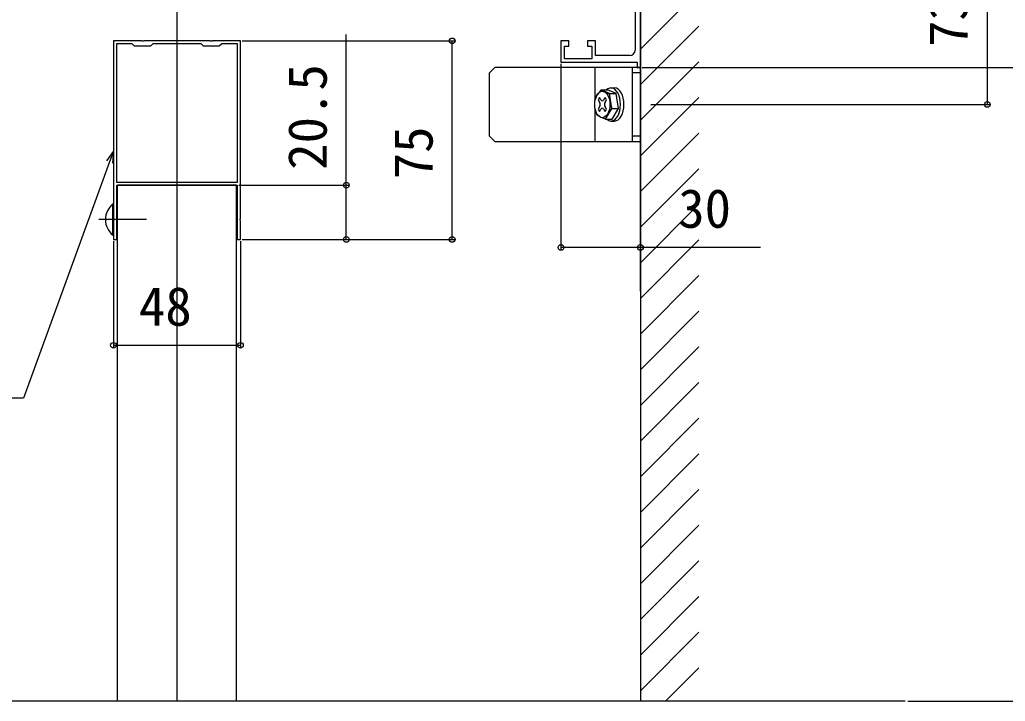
# Model space of a CAD drawing. Units: millimetres, scale not verified. Extents: x -875 to 875, y -1304 to 1297.
# Drawn here: x 304.5 to 677, y -1034.2 to -776.7 of the extents above; entities that cross this region are included whole.
import ezdxf
from ezdxf.enums import TextEntityAlignment as Align

# ---------------------------------------------------------------- set-up
doc = ezdxf.new("R2010")
doc.units = ezdxf.units.MM
doc.header["$LTSCALE"] = 8
for name, color, linetype in [('0-2_YKK_11', 7, 'Continuous'), ('0-3_YKK_12', 2, 'Continuous'), ('0-4_YKK_13', 4, 'Continuous'), ('0-5_YKK_D', 6, 'Continuous'), ('0-7_YSS_K', 3, 'Continuous')]:
    doc.layers.add(name, color=color, linetype=linetype)
doc.styles.add('ＭＳ ゴシック', font='')
doc.styles.get('ＭＳ ゴシック').set_extended_font_data('MS Gothic')

msp = doc.modelspace()

# ---------------------------------------------------------------- linework, layer by layer
at = {"layer": '0-2_YKK_11'}
for points in [[(539.062, -794.7), (539.062, -725.7), (537.062, -725.7), (537.062, -734.242), (537.182, -734.425), (537.182, -734.975), (537.062, -735.158), (537.062, -744.242), (537.182, -744.425), (537.182, -744.975), (537.062, -745.158), (537.062, -754.242), (537.182, -754.425), (537.182, -754.975), (537.062, -755.158), (537.062, -764.242), (537.182, -764.425), (537.182, -764.975), (537.062, -765.158), (537.062, -788.2)], [(535.062, -790.2), (522.062, -790.2), (522.062, -784.7), (519.062, -784.7), (519.062, -786.7), (520.762, -786.7), (520.762, -791.4), (510.362, -791.4), (510.362, -786.7), (512.062, -786.7), (512.062, -784.7), (509.062, -784.7), (509.062, -792.7), (537.862, -792.7), (537.862, -794.7), (539.062, -794.7)]]:
    msp.add_lwpolyline(points, dxfattribs=at)
for points in [[(339.944, -784.7), (339.944, -851.742), (340.064, -851.925), (340.064, -852.475), (339.944, -852.658), (339.944, -859.7), (341.244, -859.7), (341.244, -839.2), (386.644, -839.2), (386.644, -859.7), (387.944, -859.7), (387.944, -852.658), (387.824, -852.475), (387.824, -851.925), (387.944, -851.742), (387.944, -784.7), (377.402, -784.7), (377.219, -784.82), (376.669, -784.82), (376.486, -784.7), (351.402, -784.7), (351.219, -784.82), (350.669, -784.82), (350.486, -784.7)], [(341.044, -785.8), (341.044, -838.1), (386.844, -838.1), (386.844, -785.8), (380.844, -785.8), (379.944, -786.7), (373.944, -786.7), (373.044, -785.8), (354.844, -785.8), (353.944, -786.7), (347.944, -786.7), (347.044, -785.8)]]:
    msp.add_lwpolyline(points, close=True, dxfattribs=at)
msp.add_arc((535.062, -788.2), 2, 270.00001, 359.99999, dxfattribs=at)
at = {"layer": '0-3_YKK_12'}
for p, q in [((363.944, -751.601), (363.944, -1034.2)), ((341.444, -1034.2), (341.444, -839.2)), ((386.444, -839.2), (341.444, -839.2)), ((386.444, -1034.2), (386.444, -839.2)), ((352.444, -852.2), (334.445, -852.2))]:
    msp.add_line(p, q, dxfattribs=at)
msp.add_lwpolyline([(539.062, -879.2), (539.062, -861.154), (539.062, -668.1)], dxfattribs=at)
at = {"layer": '0-4_YKK_13'}
for p, q in [((484.02, -794.7), (482.02, -796.7)), ((482.02, -820.7), (482.02, -796.7)), ((521.978, -806.744), (521.978, -794.7)), ((536.062, -822.7), (536.062, -794.7)), ((539.062, -796.7), (536.062, -796.7)), ((527.401, -804.618), (524.181, -803.123)), ((524.181, -803.123), (526.675, -803.123)), ((529.894, -804.618), (526.675, -803.123)), ((527.946, -802.45), (529.252, -802.45)), ((523.647, -806.034), (523.14, -806.911)), ((523.14, -806.911), (523.667, -807.823)), ((524.173, -806.946), (523.647, -806.034)), ((525.712, -806.034), (525.186, -806.946)), ((525.692, -807.823), (526.219, -806.911)), ((526.219, -806.911), (525.712, -806.034)), ((528.264, -810.194), (527.401, -804.618)), ((527.401, -804.618), (529.894, -804.618)), ((530.757, -810.194), (529.894, -804.618)), ((521.978, -822.7), (521.978, -810.474)), ((523.667, -809.577), (523.14, -810.489)), ((523.14, -810.489), (523.647, -811.366)), ((523.647, -811.366), (524.173, -810.454)), ((525.186, -810.454), (525.712, -811.366)), ((526.219, -810.489), (525.692, -809.577)), ((525.712, -811.366), (526.219, -810.489)), ((525.907, -814.277), (528.264, -810.194)), ((528.264, -810.194), (530.757, -810.194)), ((528.4, -814.277), (530.757, -810.194)), ((528.4, -814.277), (530.757, -810.194)), ((525.907, -814.277), (528.4, -814.277)), ((527.946, -814.95), (529.252, -814.95)), ((482.02, -820.7), (484.02, -822.7)), ((484.02, -822.7), (539.062, -822.7)), ((539.062, -820.7), (536.062, -820.7)), ((339.696, -846.3), (339.944, -846.3)), ((339.696, -858.1), (339.696, -846.3)), ((339.944, -846.3), (339.944, -858.1))]:
    msp.add_line(p, q, dxfattribs=at)
for points in [[(539.062, -822.7), (539.062, -794.7), (484.02, -794.7)], [(524.181, -803.123), (522.638, -805.164), (521.824, -807.206)], [(524.181, -803.123), (525.427, -803.87), (527.401, -804.618), (527.468, -807.406), (528.264, -810.194), (526.721, -812.236), (525.907, -814.277)], [(525.907, -814.277), (523.932, -813.53), (522.687, -812.782), (521.891, -809.994), (521.824, -807.206)]]:
    msp.add_lwpolyline(points, dxfattribs=at)
msp.add_arc((344.644, -852.2), 7.7, 129.98312, 230.01688, dxfattribs=at)
msp.add_ellipse((524.68, -808.7), major_axis=(0, 5), ratio=0.57735, dxfattribs=at)
for centre, major_axis, start_param, end_param in [((527.946, -808.7), (0, 6.25), 0, 0.4684171), ((527.946, -808.7), (0, 6.25), 3.1415927, 6.2831853), ((529.252, -808.7), (0, 6.25), 3.1415927, 6.2831853), ((523.161, -808.7), (0, 1.24), 3.9269908, 5.4977871), ((524.68, -806.07), (0, 1.24), 2.3561945, 3.9269908), ((526.198, -808.7), (0, 1.24), 0.7853982, 2.3561945), ((524.68, -811.33), (0, 1.24), 5.4977871, 7.0685835), ((527.946, -808.7), (0, 6.25), 2.6731756, 3.1415927)]:
    msp.add_ellipse(centre, major_axis=major_axis, ratio=0.57735, start_param=start_param, end_param=end_param, dxfattribs=at)
at = {"layer": '0-5_YKK_D'}
for p, q in [((670.171, -808.698), (670.171, -735.7)), ((388.644, -784.7), (468.944, -784.7)), ((467.944, -859.7), (467.944, -784.7)), ((509.062, -793.4), (509.062, -863.7)), ((539.762, -794.7), (711.171, -794.7)), ((543.062, -808.698), (671.171, -808.698)), ((387.344, -839.2), (428.944, -839.2)), ((388.644, -859.7), (468.944, -859.7)), ((388.644, -859.7), (428.944, -859.7)), ((339.944, -860.4), (339.944, -900.7)), ((387.944, -860.4), (387.944, -900.7)), ((539.062, -862.7), (509.062, -862.7)), ((584.433, -862.7), (539.062, -862.7)), ((339.944, -899.7), (387.944, -899.7)), ((640.164, -1034.2), (751.171, -1034.2))]:
    msp.add_line(p, q, dxfattribs=at)
for points in [[(427.944, -859.7), (427.944, -839.2), (427.944, -782.309)], [(339.944, -826.447), (338.49, -830.44), (306.003, -919.7), (21.274, -919.7)], [(337.42, -830.051), (339.944, -826.447), (339.56, -830.83)]]:
    msp.add_lwpolyline(points, dxfattribs=at)
for centre in [(467.944, -784.7), (670.171, -808.698), (427.944, -839.2), (427.944, -859.7), (467.944, -859.7), (509.062, -862.7), (539.062, -862.7), (339.944, -899.7), (387.944, -899.7)]:
    msp.add_circle(centre, 1.075, dxfattribs=at)
at = {"layer": '0-7_YSS_K'}
for p, q in [((539.062, -563.95), (539.062, -1034.2)), ((539.062, -787.75), (561.201, -765.611)), ((539.062, -801.22), (561.201, -779.081)), ((539.062, -814.691), (561.201, -792.551)), ((539.062, -828.161), (561.201, -806.022)), ((539.062, -841.631), (561.201, -819.492)), ((539.062, -855.102), (561.201, -832.963)), ((539.062, -868.572), (561.201, -846.433)), ((539.062, -882.043), (561.201, -859.903)), ((539.062, -895.513), (561.201, -873.374)), ((539.062, -908.983), (561.201, -886.844)), ((539.062, -922.454), (561.201, -900.315)), ((539.062, -935.924), (561.201, -913.785)), ((539.062, -949.395), (561.201, -927.255)), ((539.062, -962.865), (561.201, -940.726)), ((539.062, -976.335), (561.201, -954.196)), ((539.062, -989.806), (561.201, -967.666)), ((539.062, -1003.276), (561.201, -981.137)), ((539.062, -1016.746), (561.201, -994.607)), ((539.062, -1030.217), (561.201, -1008.078)), ((548.549, -1034.2), (561.201, -1021.548)), ((639.164, -1034.2), (101.345, -1034.2))]:
    msp.add_line(p, q, dxfattribs=at)

# ---------------------------------------------------------------- texts
at = {"layer": '0-5_YKK_D', "style": 'ＭＳ ゴシック'}
for s, p in [('73', (667.171, -786.972)), ('20.5', (424.944, -833.377)), ('75', (464.944, -836.973))]:
    msp.add_text(s, height=14.66, rotation=90, dxfattribs=at).set_placement(p, align=Align.BOTTOM_LEFT)
for s, p in [('30', (553.365, -859.7)), ('48', (349.569, -896.7))]:
    msp.add_text(s, height=14.66, dxfattribs=at).set_placement(p, align=Align.BOTTOM_LEFT)

doc.saveas('drawing.dxf')
